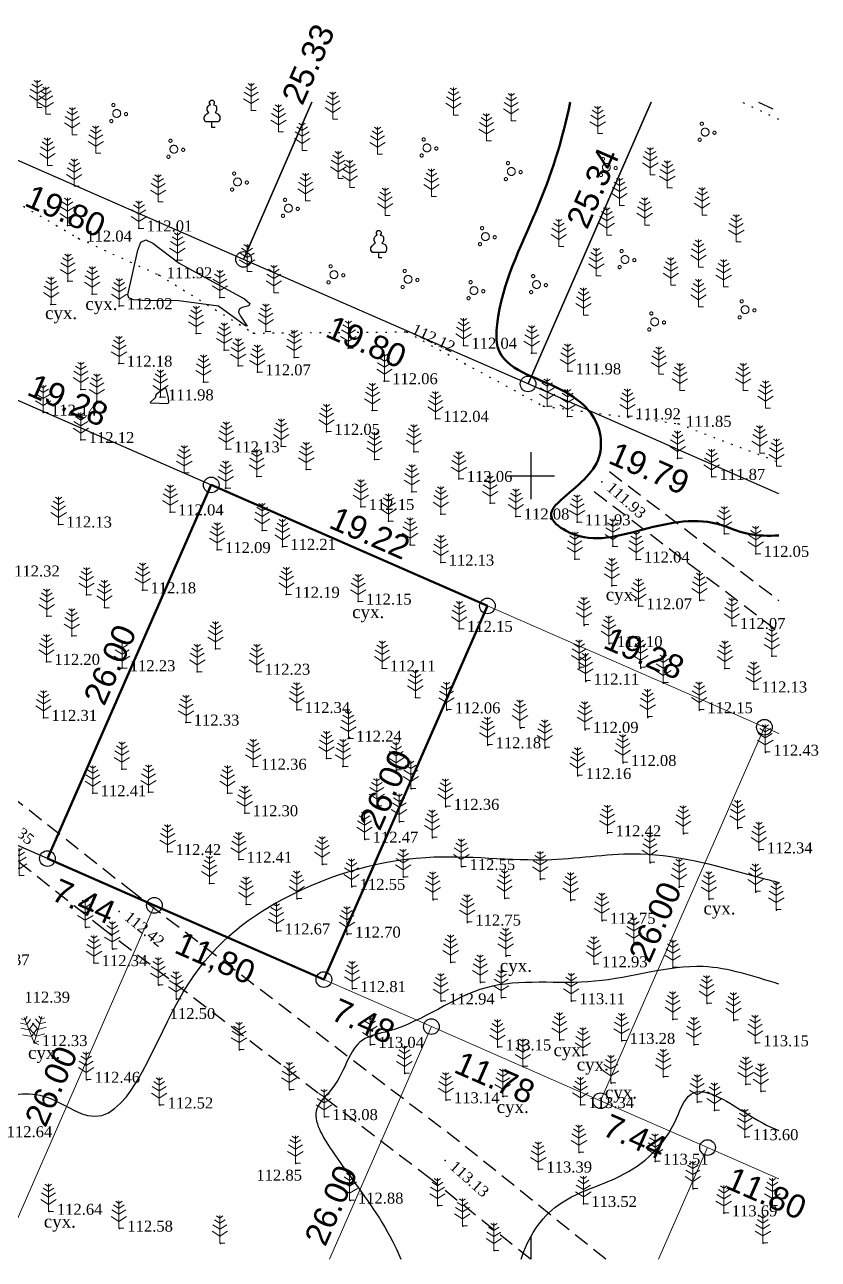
# Model space of a CAD drawing. Header units: millimetres. Extents: x 5405582.7 to 5405668.3, y 5525100 to 5525178.8.
# Drawn here: x 5405617.7 to 5405668.3, y 5525100.1 to 5525178.8 of the extents above; entities that cross this region are included whole.
import ezdxf
from ezdxf.enums import TextEntityAlignment as Align

# ---------------------------------------------------------------- set-up
doc = ezdxf.new("R2010")
doc.units = ezdxf.units.MM
for name, pattern in [('DASHEDX2', [1.5, 1, -0.5]), ('HIDDEN', [0.5, 0, -0.5]), ('суцільна', [50, 50, 0])]:
    doc.linetypes.add(name, pattern=pattern)
for name, color, linetype, lineweight in [('11900000', 1, 'Continuous', 30), ('Контур', 7, 'HIDDEN', 30), ('ТОЧКИ', 7, 'Continuous', 30), ('усл. знак', 7, 'суцільна', 20)]:
    doc.layers.add(name, color=color, linetype=linetype, lineweight=lineweight)
for name, color, linetype in [('горизонтали', 42, 'Continuous'), ('дороги', 7, 'Continuous'), ('Ділянки_Межі', 10, 'Continuous'), ('надписи', 7, 'Continuous'), ('отметки', 7, 'Continuous'), ('промеры', 185, 'Continuous'), ('Растительность', 7, 'Continuous')]:
    doc.layers.add(name, color=color, linetype=linetype)
doc.styles.get("Standard").update_dxf_attribs({"font": 'arial.ttf'})
doc.styles.add('times', font='times.ttf')

# ---------------------------------------------------------------- blocks, each defined once
blk = doc.blocks.new('A$C51FE15A3')
at = {"layer": 'Растительность', "color": 94, "lineweight": 0}
for points in [[(-0.201, 1.726), (0, 1.584), (0.201, 1.726)], [(0, 1.75), (0, 0), (0.319, 0)], [(-0.447, 1.172), (0, 0.895), (0.447, 1.172)], [(-0.343, 1.489), (0, 1.267), (0.343, 1.489)], [(-0.493, 0.753), (0, 0.444), (0.493, 0.753)]]:
    blk.add_lwpolyline(points, dxfattribs=at)
blk = doc.blocks.new('A$C72385B22')
at = {"layer": 'усл. знак'}
for centre, radius in [((0, 0), 0.625), ((-0.02, 1.49), 0.25), ((-1.29, -0.64), 0.25), ((1.28, -0.76), 0.25)]:
    blk.add_circle(centre, radius, dxfattribs=at)
blk = doc.blocks.new('A$C2ACB5305')
at = {"layer": 'Растительность'}
blk.add_lwpolyline([(0.2, 0), (0.2, 0), (0, 0), (0, 0.35), (-0.4, 0.35), (-0.5, 0.5), (-0.5, 0.65), (-0.4, 0.8), (-0.3, 0.9), (-0.2, 0.95), (-0.25, 1), (-0.3, 1.1), (-0.3, 1.25), (-0.25, 1.35), (-0.15, 1.45), (-0.1, 1.45), (-0.15, 1.55), (-0.15, 1.65), (-0.05, 1.75), (0.05, 1.75), (0.15, 1.65), (0.15, 1.55), (0.1, 1.45), (0.25, 1.4), (0.3, 1.3), (0.3, 1.1), (0.25, 1), (0.2, 0.95), (0.4, 0.85), (0.5, 0.7), (0.5, 0.5), (0.45, 0.4), (0.4, 0.35), (0, 0.35)], dxfattribs=at)

msp = doc.modelspace()

# ---------------------------------------------------------------- linework, layer by layer
at = {"layer": '11900000', "color": 7}
for points in [[(5405650, 5525148.5, 0), (5405650, 5525151.5, 0)], [(5405650, 5525148.5, 0), (5405650, 5525151.5, 0)], [(5405648.5, 5525150, 0), (5405651.5, 5525150, 0)], [(5405648.5, 5525150, 0), (5405651.5, 5525150, 0)], [(5405650, 5525100.054, 0), (5405650, 5525101.5, 0)], [(5405650, 5525100.054, 0), (5405650, 5525101.5, 0)]]:
    msp.add_polyline3d(points, dxfattribs=at)
at = {"layer": 'горизонтали', "color": 32}
for points in [[(5405627.547, 5525161.142, 112), (5405625.217, 5525161.172, 112), (5405624.657, 5525161.212, 112), (5405624.347, 5525161.332, 112), (5405624.287, 5525161.532, 112), (5405624.927, 5525164.372, 112), (5405625.127, 5525164.882, 112), (5405625.447, 5525165.042, 112), (5405625.887, 5525164.832, 112), (5405627.557, 5525163.552, 112), (5405629.447, 5525162.512, 112), (5405631.727, 5525161.282, 112), (5405632.077, 5525160.982, 112), (5405632.007, 5525160.832, 112), (5405631.587, 5525160.732, 112), (5405631.387, 5525160.622, 112), (5405631.347, 5525160.432, 112), (5405631.477, 5525160.172, 112), (5405631.907, 5525159.532, 112), (5405631.797, 5525159.552, 112), (5405630.077, 5525160.812, 112), (5405627.547, 5525161.142, 112)], [(5405625.767, 5525154.622, 112), (5405625.717, 5525154.662, 112), (5405626.067, 5525155.012, 112), (5405626.107, 5525155.202, 112), (5405626.517, 5525155.512, 112), (5405626.637, 5525155.572, 112), (5405626.717, 5525155.562, 112), (5405626.857, 5525154.972, 112), (5405626.877, 5525154.662, 112), (5405626.847, 5525154.592, 112), (5405625.767, 5525154.622, 112)]]:
    msp.add_polyline3d(points, close=True, dxfattribs=at)
for points, knots in [([(5405605.241, 5525173.807), (5405603.156, 5525171.027), (5405601.223, 5525167.195), (5405597.566, 5525163.574), (5405596.028, 5525164.185), (5405593.433, 5525164.191), (5405590.954, 5525160.883), (5405586.965, 5525159.117), (5405586.523, 5525153.415), (5405591.743, 5525149.767), (5405595.996, 5525145.101), (5405598.147, 5525140.306), (5405595.998, 5525135.121), (5405592.302, 5525133.657), (5405588.798, 5525130.974), (5405591.168, 5525126.951), (5405593.956, 5525122.982), (5405599.465, 5525119.279), (5405603.945, 5525113.455), (5405610.712, 5525105.665), (5405615.424, 5525110.46), (5405618.971, 5525110.905), (5405623.825, 5525107.203), (5405627.066, 5525117.716), (5405633.56, 5525123.393), (5405642.682, 5525126.351), (5405650.521, 5525125.146), (5405657.722, 5525126.406), (5405662.497, 5525124.932), (5405665.421, 5525124.173), (5405665.794, 5525124.079)], [78.065104, 78.065104, 78.065104, 78.065104, 89.023871, 90.640593, 91.784027, 93.610326, 98.076593, 103.244221, 105.220832, 113.967103, 119.548086, 124.864016, 128.424184, 134.979892, 136.668136, 140.471916, 145.840127, 152.573567, 159.115125, 170.0303, 173.592386, 177.120836, 179.98427, 189.282528, 198.155168, 208.112251, 216.133304, 221.799072, 229.654194, 230.804617, 230.804617, 230.804617, 230.804617]), ([(5405665.794, 5525117.594), (5405664.182, 5525118.096), (5405660.34, 5525119.398), (5405654.149, 5525117.165), (5405646.892, 5525118.341), (5405642.724, 5525114.853), (5405638.474, 5525114.108), (5405638.058, 5525111.373), (5405635.674, 5525109.491), (5405637.956, 5525105.892), (5405640.04, 5525103.361), (5405641.362, 5525100.862), (5405641.698, 5525100.054)], [126.332868, 126.332868, 126.332868, 126.332868, 131.302804, 138.280759, 145.221956, 152.023012, 153.792786, 157.238403, 159.036588, 161.883134, 167.480404, 170.064777, 170.064777, 170.064777, 170.064777]), ([(5405649.367, 5525100.054), (5405649.789, 5525101.413), (5405651.401, 5525103.939), (5405655.866, 5525105.087), (5405658.855, 5525107.454), (5405660.158, 5525111.685), (5405663.292, 5525109.583), (5405665.107, 5525108.523), (5405665.794, 5525108.263)], [148.994896, 148.994896, 148.994896, 148.994896, 153.163384, 157.173138, 162.314513, 164.474455, 168.128542, 170.383032, 170.383032, 170.383032, 170.383032])]:
    msp.add_open_spline(points, degree=3, knots=knots, dxfattribs=at)
at = {"layer": 'горизонтали', "color": 32, "lineweight": 50}
msp.add_open_spline([(5405665.794, 5525146.192), (5405665.129, 5525146.165), (5405663.702, 5525146.157), (5405660.992, 5525147.54), (5405656.942, 5525146.548), (5405653.32, 5525145.539), (5405650.775, 5525147.512), (5405652.928, 5525149.325), (5405654.633, 5525150.791), (5405654.315, 5525153.841), (5405651.708, 5525155.999), (5405647.682, 5525156.882), (5405647.897, 5525161.874), (5405650.467, 5525166.639), (5405652.022, 5525171.442), (5405652.487, 5525173.807)], degree=3, knots=[144.249643, 144.249643, 144.249643, 144.249643, 146.07904, 148.174705, 153.227417, 157.82412, 159.162557, 160.836072, 164.352656, 165.903468, 169.284781, 174.080527, 175.575155, 183.233051, 190.448619, 190.448619, 190.448619, 190.448619], dxfattribs=at)
at = {"layer": 'дороги', "color": 7, "linetype": 'DASHEDX2'}
for points, elevation in [([(5405664.502, 5525173.807), (5405665.794, 5525173.223)], 112.445), ([(5405654.994, 5525150.267), (5405665.794, 5525142.055)], 111.93), ([(5405654.026, 5525148.993), (5405665.794, 5525140.045)], 111.93)]:
    msp.add_lwpolyline(points, dxfattribs=dict(at, elevation=elevation))
for points in [[(5405654.764, 5525100.054), (5405645.436, 5525107.541), (5405624.667, 5525123.407), (5405607.518, 5525136.943), (5405604.341, 5525138.988), (5405587.749, 5525151.404), (5405583.05, 5525155.005)], [(5405649.971, 5525100.054), (5405643.586, 5525105.179), (5405622.827, 5525121.037), (5405605.772, 5525134.499), (5405602.629, 5525136.522), (5405585.937, 5525149.012), (5405583.05, 5525151.225)]]:
    msp.add_lwpolyline(points, dxfattribs=at)
at = {"layer": 'Ділянки_Межі'}
for points in [[(5405636.029, 5525173.807), (5405631.669, 5525163.793), (5405613.534, 5525171.732)], [(5405657.651, 5525173.807), (5405649.808, 5525155.851), (5405631.669, 5525163.793)], [(5405631.669, 5525163.793), (5405636.029, 5525173.807)], [(5405649.808, 5525155.851), (5405657.651, 5525173.807)], [(5405665.794, 5525148.853), (5405649.808, 5525155.851)]]:
    msp.add_lwpolyline(points, dxfattribs=at)
msp.add_lwpolyline([(5405601.521, 5525133.326), (5405611.949, 5525157.143), (5405629.608, 5525149.412), (5405619.165, 5525125.601), (5405608.375, 5525130.325)], close=True, dxfattribs=at)
at = {"layer": 'Ділянки_Межі', "lineweight": 50}
msp.add_lwpolyline([(5405619.165, 5525125.601), (5405629.608, 5525149.412), (5405647.215, 5525141.703), (5405636.788, 5525117.886), (5405625.982, 5525122.617)], close=True, dxfattribs=at)
at = {"layer": 'Ділянки_Межі', "lineweight": 0}
msp.add_lwpolyline([(5405636.788, 5525117.886), (5405647.215, 5525141.703), (5405664.875, 5525133.972), (5405654.432, 5525110.161), (5405643.642, 5525114.885)], close=True, dxfattribs=at)
for points in [[(5405654.432, 5525110.161), (5405664.875, 5525133.972), (5405665.794, 5525133.57)], [(5405597.932, 5525106.515), (5405608.375, 5525130.325), (5405619.165, 5525125.601), (5405625.982, 5525122.617), (5405616.104, 5525100.054)], [(5405616.104, 5525100.054), (5405625.982, 5525122.617), (5405636.788, 5525117.886), (5405643.642, 5525114.885), (5405637.137, 5525100.054)], [(5405637.137, 5525100.054), (5405643.642, 5525114.885), (5405654.432, 5525110.161), (5405661.249, 5525107.177), (5405658.13, 5525100.054)], [(5405665.794, 5525105.187), (5405661.249, 5525107.177), (5405654.432, 5525110.161)], [(5405658.13, 5525100.054), (5405661.249, 5525107.177), (5405665.794, 5525105.187)]]:
    msp.add_lwpolyline(points, dxfattribs=at)
at = {"layer": 'Контур', "color": 7, "linetype": 'HIDDEN'}
for points, elevation in [([(5405665.794, 5525172.711), (5405663.43, 5525173.807)], 110.644), ([(5405601.79, 5525167.02), (5405611.93, 5525170.49), (5405621.15, 5525165.13), (5405626.28, 5525162.79), (5405632.31, 5525159.09), (5405642.05, 5525159.17), (5405650.794, 5525154.431), (5405659.38, 5525153.32), (5405665.794, 5525150.865)], 112.419)]:
    msp.add_lwpolyline(points, dxfattribs=dict(at, elevation=elevation))
at = {"layer": 'отметки', "color": 7}
for p in [(5405620.448, 5525165.956, 112.089), (5405624.994, 5525165.771, 112.011), (5405621.144, 5525165.126, 112.045), (5405627.446, 5525163.747, 112.006), (5405620.461, 5525162.395, 112.087), (5405626.27, 5525162.786, 111.92), (5405619.392, 5525160.922, 112.049), (5405622.018, 5525161.58, 112.11), (5405623.737, 5525160.817, 112.017), (5405630.149, 5525161.363, 111.972), (5405628.641, 5525159.065, 112.106), (5405632.306, 5525159.087, 112.003), (5405633.082, 5525159.201, 112.053), (5405642.047, 5525159.17, 112.117), (5405630.431, 5525157.997, 112.131), (5405638.343, 5525158.133, 112.148), (5405645.697, 5525158.295, 112.04), (5405650.035, 5525157.822, 111.922), (5405623.723, 5525157.15, 112.176), (5405631.32, 5525157.004, 112.102), (5405634.891, 5525157.53, 112.092), (5405632.548, 5525156.598, 112.072), (5405652.332, 5525156.662, 111.981), (5405621.302, 5525155.499, 112.162), (5405629.112, 5525155.963, 112.099), (5405640.642, 5525156.035, 112.062), (5405622.317, 5525154.752, 112.279), (5405626.358, 5525155.004, 111.98), (5405618.891, 5525154.033, 112.141), (5405639.875, 5525154.15, 112.017), (5405650.794, 5525154.431, 112.018), (5405651.019, 5525154.442, 112.023), (5405652.328, 5525153.773, 112.018), (5405656.136, 5525153.794, 111.92), (5405643.897, 5525153.634, 112.041), (5405659.371, 5525153.319, 111.847), (5405621.298, 5525152.282, 112.119), (5405636.956, 5525152.807, 112.055), (5405630.566, 5525151.687, 112.135), (5405634.069, 5525151.875, 112.149), (5405642.524, 5525151.525, 111.997), (5405640.014, 5525151.034, 112.094), (5405659.341, 5525151.108, 111.948), (5405627.887, 5525150.183, 112.201), (5405632.518, 5525149.953, 112.283), (5405635.664, 5525150.393, 112.144), (5405645.401, 5525149.804, 112.059), (5405661.52, 5525149.937, 111.871), (5405630.522, 5525149.201, 112.184), (5405654.515, 5525149.622, 111.934), (5405642.393, 5525148.973, 112.116), (5405647.384, 5525148.249, 112.034), (5405626.99, 5525147.672, 112.043), (5405639.15, 5525148.015, 112.151), (5405644.237, 5525147.56, 112.069), (5405619.87, 5525146.902, 112.127), (5405640.909, 5525147.114, 112.19), (5405649.035, 5525147.411, 112.079), (5405652.934, 5525147.037, 111.934), (5405632.851, 5525146.504, 112.22), (5405662.319, 5525146.295, 112.041), (5405629.989, 5525145.271, 112.089), (5405634.15, 5525145.476, 112.212), (5405642.281, 5525145.586, 112.173), (5405655.212, 5525145.501, 112.019), (5405644.242, 5525144.473, 112.132), (5405652.798, 5525144.677, 112.052), (5405656.7, 5525144.665, 112.038), (5405664.321, 5525145.029, 112.047), (5405625.236, 5525142.703, 112.182), (5405655.15, 5525142.993, 112.103), (5405621.652, 5525142.414, 112.271), (5405634.394, 5525142.421, 112.192), (5405638.976, 5525141.985, 112.151), (5405660.747, 5525142.058, 112.074), (5405622.797, 5525141.594, 112.329), (5405656.851, 5525141.687, 112.068), (5405619.117, 5525141.046, 112.236), (5405653.385, 5525140.461, 112.1), (5405662.809, 5525140.433, 112.072), (5405620.714, 5525139.795, 112.276), (5405645.419, 5525140.248, 112.146), (5405629.879, 5525138.958, 112.216), (5405654.973, 5525139.282, 112.099), (5405619.108, 5525138.144, 112.204), (5405665.352, 5525138.494, 112.096), (5405623.914, 5525137.74, 112.233), (5405628.719, 5525137.51, 112.189), (5405632.514, 5525137.514, 112.233), (5405640.507, 5525137.725, 112.109), (5405653.08, 5525137.744, 112.1), (5405656.992, 5525137.737, 112.089), (5405662.36, 5525137.72, 112.118), (5405653.484, 5525136.89, 112.108), (5405658.448, 5525136.783, 112.108), (5405642.621, 5525135.855, 112.133), (5405664.192, 5525136.386, 112.134), (5405635.057, 5525135.077, 112.336), (5405644.637, 5525135.05, 112.055), (5405660.728, 5525135.062, 112.153), (5405618.921, 5525134.574, 112.31), (5405627.994, 5525134.276, 112.33), (5405657.447, 5525134.6, 112.123), (5405638.417, 5525133.32, 112.241), (5405649.318, 5525133.905, 112.023), (5405653.443, 5525133.812, 112.09), (5405638.346, 5525133.249, 112.24), (5405647.232, 5525132.827, 112.181), (5405650.897, 5525132.644, 112.061), (5405636.961, 5525131.973, 112.145), (5405655.861, 5525131.699, 112.077), (5405664.944, 5525132.354, 112.432), (5405623.906, 5525131.294, 112.322), (5405632.285, 5525131.464, 112.358), (5405638.004, 5525131.461, 112.146), (5405641.418, 5525131.226, 112.266), (5405652.982, 5525130.869, 112.162), (5405622.059, 5525129.771, 112.408), (5405625.609, 5525129.83, 112.373), (5405630.645, 5525129.775, 112.348), (5405642.352, 5525130.038, 112.321), (5405640.184, 5525128.924, 112.382), (5405644.569, 5525128.904, 112.361), (5405631.74, 5525128.495, 112.296), (5405641.611, 5525127.929, 113.005), (5405654.881, 5525127.215, 112.423), (5405659.708, 5525127.166, 112.287), (5405663.179, 5525127.515, 112.282), (5405639.402, 5525126.811, 112.466), (5405643.715, 5525126.921, 112.411), (5405626.829, 5525126.02, 112.42), (5405631.359, 5525125.534, 112.41), (5405664.539, 5525126.127, 112.339), (5405636.709, 5525125.224, 112.448), (5405645.575, 5525125.068, 112.55), (5405657.594, 5525125.333, 112.539), (5405629.491, 5525124.013, 112.415), (5405641.867, 5525124.411, 112.552), (5405650.598, 5525124.274, 112.575), (5405635.082, 5525123.035, 112.583), (5405638.571, 5525123.805, 112.553), (5405648.33, 5525123.048, 112.668), (5405659.444, 5525123.78, 112.636), (5405664.317, 5525123.465, 112.601), (5405631.832, 5525122.676, 112.359), (5405643.758, 5525122.976, 112.616), (5405652.538, 5525122.924, 112.7), (5405661.349, 5525122.991, 112.733), (5405665.641, 5525122.305, 112.686), (5405623.747, 5525122.222, 112.424), (5405645.945, 5525121.529, 112.748), (5405654.525, 5525121.639, 112.75), (5405621.604, 5525121.194, 112.497), (5405633.786, 5525120.962, 112.669), (5405638.282, 5525120.761, 112.704), (5405656.558, 5525120.064, 112.919), (5405623.327, 5525119.821, 112.492), (5405648.401, 5525119.378, 112.84), (5405622.126, 5525118.942, 112.339), (5405644.892, 5525118.965, 112.91), (5405654.019, 5525118.865, 112.932), (5405659.057, 5525118.64, 112.951), (5405626.258, 5525117.528, 112.435), (5405646.771, 5525117.701, 112.957), (5405638.61, 5525117.286, 112.813), (5405627.403, 5525116.634, 112.496), (5405644.271, 5525116.502, 112.937), (5405648.109, 5525116.722, 113.078), (5405652.578, 5525116.514, 113.109), (5405661.214, 5525116.366, 113.163), (5405659.04, 5525115.346, 113.124), (5405662.914, 5525115.282, 113.194), (5405618.31, 5525113.847, 112.326), (5405639.762, 5525113.731, 113.039), (5405651.83, 5525114.019, 113.187), (5405655.782, 5525113.984, 113.281), (5405660.394, 5525113.716, 113.26), (5405664.297, 5525113.831, 113.152), (5405631.411, 5525113.401, 112.668), (5405647.879, 5525113.568, 113.149), (5405653.315, 5525113.073, 113.312), (5405649.483, 5525112.341, 113.238), (5405621.667, 5525111.503, 112.458), (5405641.943, 5525111.89, 113.126), (5405655.101, 5525111.291, 113.42), (5405658.439, 5525111.686, 113.427), (5405634.61, 5525110.846, 112.759), (5405648.209, 5525110.43, 113.24), (5405663.691, 5525111.188, 113.364), (5405664.661, 5525110.759, 113.405), (5405626.327, 5525109.87, 112.521), (5405644.581, 5525110.201, 113.144), (5405648.199, 5525110.423, 113.224), (5405653.157, 5525109.894, 113.338), (5405660.603, 5525110.071, 113.517), (5405636.822, 5525109.128, 113.079), (5405661.699, 5525109.534, 113.535), (5405663.635, 5525107.849, 113.596), (5405653.065, 5525106.861, 113.409), (5405635, 5525106.162, 112.85), (5405644.511, 5525106.36, 113.13), (5405650.477, 5525105.787, 113.395), (5405657.908, 5525106.288, 113.512), (5405660.322, 5525104.552, 113.598), (5405638.456, 5525103.805, 112.883), (5405644.051, 5525103.47, 113.275), (5405653.342, 5525103.59, 113.519), (5405665.385, 5525103.465, 113.778), (5405619.265, 5525103.091, 112.637), (5405662.294, 5525102.991, 113.688), (5405623.758, 5525102.017, 112.579), (5405645.638, 5525102.175, 113.375), (5405630.188, 5525101.068, 112.702), (5405664.785, 5525101.087, 113.794), (5405647.653, 5525100.611, 113.387)]:
    msp.add_point(p, dxfattribs=at)
at = {"layer": 'ТОЧКИ'}
for centre in [(5405631.669, 5525163.793), (5405649.804, 5525155.853), (5405629.608, 5525149.412, 107.24), (5405647.215, 5525141.703, 107.24), (5405664.875, 5525133.972, 107.24), (5405619.165, 5525125.601, 107.24), (5405625.982, 5525122.617), (5405636.788, 5525117.886, 107.24), (5405643.642, 5525114.885, 107.24), (5405654.432, 5525110.161, 107.24), (5405661.249, 5525107.177, 107.24)]:
    msp.add_circle(centre, 0.5, dxfattribs=at)

# ---------------------------------------------------------------- block references
at = {"layer": 'Растительность', "color": 7}
for name, p in [('A$C51FE15A3', (5405618.514, 5525173.475, 112.15)), ('A$C51FE15A3', (5405632.154, 5525173.278, 112.04)), ('A$C51FE15A3', (5405619.065, 5525173.044, 112.15)), ('A$C51FE15A3', (5405637.36, 5525172.72, 111.95)), ('A$C51FE15A3', (5405645.048, 5525172.987, 112.419)), ('A$C51FE15A3', (5405648.732, 5525172.629, 111.66)), ('A$C51FE15A3', (5405620.744, 5525171.732, 112.15)), ('A$C2ACB5305', (5405629.652, 5525172.199, 112.04)), ('A$C51FE15A3', (5405633.895, 5525171.917, 112.04)), ('A$C51FE15A3', (5405654.245, 5525171.809, 111.537)), ('A$C51FE15A3', (5405647.152, 5525171.342, 112.419)), ('A$C51FE15A3', (5405622.248, 5525170.556, 112.15)), ('A$C51FE15A3', (5405635.4, 5525170.741, 112.04)), ('A$C51FE15A3', (5405640.213, 5525170.491, 111.95)), ('A$C51FE15A3', (5405619.165, 5525169.785, 112.01)), ('A$C51FE15A3', (5405637.708, 5525168.937, 112.04)), ('A$C51FE15A3', (5405657.599, 5525169.182, 111.537)), ('A$C51FE15A3', (5405620.875, 5525168.449, 112.01)), ('A$C51FE15A3', (5405638.441, 5525168.364, 112.04)), ('A$C51FE15A3', (5405643.648, 5525167.806, 111.95)), ('A$C51FE15A3', (5405658.685, 5525168.347, 111.537)), ('A$C51FE15A3', (5405626.219, 5525167.452, 112.15)), ('A$C51FE15A3', (5405635.624, 5525167.531, 112.04)), ('A$C51FE15A3', (5405655.641, 5525167.228, 111.66)), ('A$C51FE15A3', (5405640.702, 5525166.596, 112.04)), ('A$C51FE15A3', (5405660.899, 5525166.616, 111.537)), ('A$C51FE15A3', (5405620.45, 5525165.96, 112.09)), ('A$C51FE15A3', (5405625, 5525165.77, 112.01)), ('A$C51FE15A3', (5405654.826, 5525165.344, 112.419)), ('A$C51FE15A3', (5405657.24, 5525165.978, 111.66)), ('A$C51FE15A3', (5405651.768, 5525164.615, 112.419)), ('A$C51FE15A3', (5405663.082, 5525164.91, 111.537)), ('A$C2ACB5305', (5405640.288, 5525163.885, 112.04)), ('A$C51FE15A3', (5405627.45, 5525163.75, 112.01)), ('A$C51FE15A3', (5405631.889, 5525163.014, 112.15)), ('A$C51FE15A3', (5405660.667, 5525163.299, 111.66)), ('A$C51FE15A3', (5405620.47, 5525162.4, 112.09)), ('A$C51FE15A3', (5405654.155, 5525162.749, 112.419)), ('A$C51FE15A3', (5405622.02, 5525161.58, 112.11)), ('A$C51FE15A3', (5405633.604, 5525161.669, 112.15)), ('A$C51FE15A3', (5405658.907, 5525162.154, 112.419)), ('A$C51FE15A3', (5405662.275, 5525162.042, 111.66)), ('A$C51FE15A3', (5405619.4, 5525160.92, 112.05)), ('A$C51FE15A3', (5405623.74, 5525160.82, 112.02)), ('A$C51FE15A3', (5405630.16, 5525161.36, 111.97)), ('A$C51FE15A3', (5405660.672, 5525160.774, 112.419)), ('A$C51FE15A3', (5405653.338, 5525160.231, 111.95)), ('A$C51FE15A3', (5405628.65, 5525159.06, 112.11)), ('A$C51FE15A3', (5405633.09, 5525159.2, 112.05)), ('A$C51FE15A3', (5405645.7, 5525158.29, 112.04)), ('A$C51FE15A3', (5405630.44, 5525158, 112.13)), ('A$C51FE15A3', (5405634.9, 5525157.53, 112.09)), ('A$C51FE15A3', (5405638.35, 5525158.13, 112.15)), ('A$C51FE15A3', (5405650.04, 5525157.82, 111.92)), ('A$C51FE15A3', (5405623.73, 5525157.15, 112.18)), ('A$C51FE15A3', (5405631.33, 5525157, 112.1)), ('A$C51FE15A3', (5405629.12, 5525155.96, 112.1)), ('A$C51FE15A3', (5405632.55, 5525156.6, 112.07)), ('A$C51FE15A3', (5405640.65, 5525156.03, 112.06)), ('A$C51FE15A3', (5405652.34, 5525156.66, 111.98)), ('A$C51FE15A3', (5405658.144, 5525156.474, 111.95)), ('A$C51FE15A3', (5405621.3, 5525155.5, 112.16)), ('A$C51FE15A3', (5405659.484, 5525155.427, 111.95)), ('A$C51FE15A3', (5405663.523, 5525155.427, 112.419)), ('A$C51FE15A3', (5405622.32, 5525154.75, 112.28)), ('A$C51FE15A3', (5405626.37, 5525155, 111.98)), ('A$C51FE15A3', (5405651.02, 5525154.44, 112.02)), ('A$C51FE15A3', (5405618.89, 5525154.03, 112.14)), ('A$C51FE15A3', (5405639.88, 5525154.15, 112.02)), ('A$C51FE15A3', (5405643.9, 5525153.63, 112.04)), ('A$C51FE15A3', (5405652.33, 5525153.77, 112.02)), ('A$C51FE15A3', (5405656.14, 5525153.79, 111.92)), ('A$C51FE15A3', (5405664.949, 5525154.312, 112.419)), ('A$C51FE15A3', (5405636.96, 5525152.81, 112.05)), ('A$C51FE15A3', (5405621.3, 5525152.28, 112.12)), ('A$C51FE15A3', (5405630.57, 5525151.69, 112.13)), ('A$C51FE15A3', (5405634.07, 5525151.87, 112.15)), ('A$C51FE15A3', (5405642.53, 5525151.52, 112)), ('A$C51FE15A3', (5405664.573, 5525151.449, 111.95)), ('A$C51FE15A3', (5405635.67, 5525150.39, 112.14)), ('A$C51FE15A3', (5405640.02, 5525151.03, 112.09)), ('A$C51FE15A3', (5405659.34, 5525151.11, 111.95)), ('A$C51FE15A3', (5405665.645, 5525150.611, 111.95)), ('A$C51FE15A3', (5405627.89, 5525150.18, 112.2)), ('A$C51FE15A3', (5405632.52, 5525149.95, 112.28)), ('A$C51FE15A3', (5405645.4, 5525149.8, 112.06)), ('A$C51FE15A3', (5405661.51, 5525149.94, 111.87)), ('A$C51FE15A3', (5405630.53, 5525149.2, 112.18)), ('A$C51FE15A3', (5405642.4, 5525148.97, 112.12)), ('A$C51FE15A3', (5405647.39, 5525148.25, 112.03)), ('A$C51FE15A3', (5405627, 5525147.67, 112.04)), ('A$C51FE15A3', (5405639.15, 5525148.01, 112.15)), ('A$C51FE15A3', (5405644.24, 5525147.56, 112.07)), ('A$C51FE15A3', (5405649.03, 5525147.41, 112.08)), ('A$C51FE15A3', (5405619.88, 5525146.9, 112.13)), ('A$C51FE15A3', (5405632.85, 5525146.5, 112.22)), ('A$C51FE15A3', (5405640.91, 5525147.11, 112.19)), ('A$C51FE15A3', (5405652.93, 5525147.04, 111.93)), ('A$C51FE15A3', (5405662.31, 5525146.3, 112.04)), ('A$C51FE15A3', (5405629.99, 5525145.27, 112.09)), ('A$C51FE15A3', (5405634.15, 5525145.48, 112.21)), ('A$C51FE15A3', (5405642.28, 5525145.58, 112.17)), ('A$C51FE15A3', (5405655.21, 5525145.5, 112.02)), ('A$C51FE15A3', (5405664.32, 5525145.03, 112.05)), ('A$C51FE15A3', (5405644.25, 5525144.47, 112.13)), ('A$C51FE15A3', (5405652.79, 5525144.68, 112.05)), ('A$C51FE15A3', (5405656.7, 5525144.67, 112.04)), ('A$C51FE15A3', (5405625.24, 5525142.7, 112.18)), ('A$C51FE15A3', (5405655.15, 5525143, 112.1)), ('A$C51FE15A3', (5405621.66, 5525142.41, 112.27)), ('A$C51FE15A3', (5405634.4, 5525142.42, 112.19)), ('A$C51FE15A3', (5405638.98, 5525141.98, 112.15)), ('A$C51FE15A3', (5405660.74, 5525142.06, 112.07)), ('A$C51FE15A3', (5405619.12, 5525141.04, 112.24)), ('A$C51FE15A3', (5405622.8, 5525141.59, 112.33)), ('A$C51FE15A3', (5405656.85, 5525141.69, 112.07)), ('A$C51FE15A3', (5405645.42, 5525140.25, 112.15)), ('A$C51FE15A3', (5405653.37, 5525140.51, 112.1)), ('A$C51FE15A3', (5405662.8, 5525140.44, 112.07)), ('A$C51FE15A3', (5405620.72, 5525139.79, 112.28)), ('A$C51FE15A3', (5405629.88, 5525138.96, 112.22)), ('A$C51FE15A3', (5405654.95, 5525139.33, 112.1)), ('A$C51FE15A3', (5405619.11, 5525138.14, 112.2)), ('A$C51FE15A3', (5405665.35, 5525138.5, 112.1)), ('A$C51FE15A3', (5405623.92, 5525137.74, 112.23)), ('A$C51FE15A3', (5405628.72, 5525137.51, 112.19)), ('A$C51FE15A3', (5405632.52, 5525137.51, 112.23)), ('A$C51FE15A3', (5405640.51, 5525137.72, 112.11)), ('A$C51FE15A3', (5405653.06, 5525137.79, 112.1)), ('A$C51FE15A3', (5405656.97, 5525137.79, 112.09)), ('A$C51FE15A3', (5405662.36, 5525137.72, 112.12)), ('A$C51FE15A3', (5405653.46, 5525136.94, 112.11)), ('A$C51FE15A3', (5405658.43, 5525136.83, 112.11)), ('A$C51FE15A3', (5405664.19, 5525136.39, 112.13)), ('A$C51FE15A3', (5405642.62, 5525135.85, 112.13)), ('A$C51FE15A3', (5405635.06, 5525135.08, 112.34)), ('A$C51FE15A3', (5405644.61, 5525135.1, 112.05)), ('A$C51FE15A3', (5405657.43, 5525134.65, 112.12)), ('A$C51FE15A3', (5405660.71, 5525135.11, 112.15)), ('A$C51FE15A3', (5405618.92, 5525134.57, 112.31)), ('A$C51FE15A3', (5405628, 5525134.27, 112.33)), ('A$C51FE15A3', (5405649.29, 5525133.96, 112.02)), ('A$C51FE15A3', (5405638.35, 5525133.25, 112.24)), ('A$C51FE15A3', (5405653.42, 5525133.86, 112.09)), ('A$C51FE15A3', (5405647.21, 5525132.87, 112.18)), ('A$C51FE15A3', (5405650.87, 5525132.69, 112.06)), ('A$C51FE15A3', (5405664.93, 5525132.4, 112.43)), ('A$C51FE15A3', (5405636.96, 5525131.97, 112.14)), ('A$C51FE15A3', (5405655.84, 5525131.75, 112.07)), ('A$C51FE15A3', (5405623.91, 5525131.29, 112.32)), ('A$C51FE15A3', (5405632.29, 5525131.46, 112.36)), ('A$C51FE15A3', (5405638.01, 5525131.46, 112.15)), ('A$C51FE15A3', (5405641.39, 5525131.26, 112.26)), ('A$C51FE15A3', (5405652.96, 5525130.92, 112.16)), ('A$C51FE15A3', (5405642.33, 5525130.07, 112.32)), ('A$C51FE15A3', (5405622.06, 5525129.77, 112.41)), ('A$C51FE15A3', (5405625.61, 5525129.83, 112.37)), ('A$C51FE15A3', (5405630.65, 5525129.77, 112.35)), ('A$C51FE15A3', (5405631.74, 5525128.49, 112.3)), ('A$C51FE15A3', (5405640.16, 5525128.96, 112.38)), ('A$C51FE15A3', (5405644.54, 5525128.94, 112.36)), ('A$C51FE15A3', (5405641.58, 5525127.97, 113)), ('A$C51FE15A3', (5405663.16, 5525127.57, 112.28)), ('A$C51FE15A3', (5405639.38, 5525126.84, 112.46)), ('A$C51FE15A3', (5405643.69, 5525126.96, 112.41)), ('A$C51FE15A3', (5405654.86, 5525127.26, 112.42)), ('A$C51FE15A3', (5405659.69, 5525127.22, 112.28)), ('A$C51FE15A3', (5405626.83, 5525126.02, 112.42)), ('A$C51FE15A3', (5405664.52, 5525126.18, 112.34)), ('A$C51FE15A3', (5405631.36, 5525125.53, 112.41)), ('A$C51FE15A3', (5405636.68, 5525125.25, 112.45)), ('A$C51FE15A3', (5405657.57, 5525125.37, 112.54)), ('A$C51FE15A3', (5405617.36, 5525124.51, 112.5)), ('A$C51FE15A3', (5405641.84, 5525124.44, 112.55)), ('A$C51FE15A3', (5405645.55, 5525125.1, 112.55)), ('A$C51FE15A3', (5405629.49, 5525124.01, 112.41)), ('A$C51FE15A3', (5405638.55, 5525123.83, 112.55)), ('A$C51FE15A3', (5405650.58, 5525124.31, 112.57)), ('A$C51FE15A3', (5405659.43, 5525123.82, 112.63)), ('A$C51FE15A3', (5405635.06, 5525123.06, 112.58)), ('A$C51FE15A3', (5405643.73, 5525123.01, 112.61)), ('A$C51FE15A3', (5405648.31, 5525123.08, 112.67)), ('A$C51FE15A3', (5405652.52, 5525122.96, 112.7)), ('A$C51FE15A3', (5405661.33, 5525123.03, 112.73)), ('A$C51FE15A3', (5405664.3, 5525123.51, 112.6)), ('A$C51FE15A3', (5405631.83, 5525122.68, 112.36)), ('A$C51FE15A3', (5405665.63, 5525122.35, 112.68)), ('A$C51FE15A3', (5405645.92, 5525121.56, 112.75)), ('A$C51FE15A3', (5405654.51, 5525121.67, 112.75)), ('A$C51FE15A3', (5405621.58, 5525121.22, 112.5)), ('A$C51FE15A3', (5405633.76, 5525120.99, 112.67)), ('A$C51FE15A3', (5405638.26, 5525120.79, 112.7)), ('A$C51FE15A3', (5405623.3, 5525119.84, 112.49)), ('A$C51FE15A3', (5405656.54, 5525120.09, 112.92)), ('A$C51FE15A3', (5405622.13, 5525118.94, 112.34)), ('A$C51FE15A3', (5405644.87, 5525118.99, 112.91)), ('A$C51FE15A3', (5405648.38, 5525119.41, 112.84)), ('A$C51FE15A3', (5405654, 5525118.89, 112.93)), ('A$C51FE15A3', (5405659.04, 5525118.67, 112.95)), ('A$C51FE15A3', (5405626.23, 5525117.55, 112.43)), ('A$C51FE15A3', (5405646.75, 5525117.72, 112.96)), ('A$C51FE15A3', (5405627.37, 5525116.66, 112.49)), ('A$C51FE15A3', (5405638.59, 5525117.31, 112.81)), ('A$C51FE15A3', (5405648.09, 5525116.74, 113.08)), ('A$C51FE15A3', (5405644.25, 5525116.53, 112.94)), ('A$C51FE15A3', (5405652.56, 5525116.54, 113.11)), ('A$C51FE15A3', (5405661.2, 5525116.39, 113.16)), ('A$C51FE15A3', (5405659.03, 5525115.37, 113.12)), ('A$C51FE15A3', (5405662.9, 5525115.31, 113.19)), ('A$C51FE15A3', (5405631.38, 5525113.42, 112.67)), ('A$C51FE15A3', (5405639.74, 5525113.75, 113.04)), ('A$C51FE15A3', (5405647.86, 5525113.59, 113.15)), ('A$C51FE15A3', (5405651.81, 5525114.04, 113.19)), ('A$C51FE15A3', (5405655.77, 5525114, 113.28)), ('A$C51FE15A3', (5405660.38, 5525113.74, 113.26)), ('A$C51FE15A3', (5405664.28, 5525113.86, 113.15)), ('A$C51FE15A3', (5405653.3, 5525113.09, 113.31)), ('A$C51FE15A3', (5405641.92, 5525111.91, 113.13)), ('A$C51FE15A3', (5405649.47, 5525112.36, 113.24)), ('A$C51FE15A3', (5405621.63, 5525111.52, 112.46)), ('A$C51FE15A3', (5405655.09, 5525111.31, 113.42)), ('A$C51FE15A3', (5405658.43, 5525111.7, 113.43)), ('A$C51FE15A3', (5405663.68, 5525111.21, 113.36)), ('A$C51FE15A3', (5405634.58, 5525110.87, 112.76)), ('A$C51FE15A3', (5405648.19, 5525110.45, 113.24)), ('A$C51FE15A3', (5405664.65, 5525110.78, 113.4)), ('A$C51FE15A3', (5405626.29, 5525109.89, 112.52)), ('A$C51FE15A3', (5405644.56, 5525110.22, 113.14)), ('A$C51FE15A3', (5405653.14, 5525109.91, 113.34)), ('A$C51FE15A3', (5405660.59, 5525110.09, 113.52)), ('A$C51FE15A3', (5405661.69, 5525109.55, 113.53)), ('A$C51FE15A3', (5405636.8, 5525109.14, 113.08)), ('A$C51FE15A3', (5405663.63, 5525107.87, 113.6)), ('A$C51FE15A3', (5405653.05, 5525106.88, 113.41)), ('A$C51FE15A3', (5405634.97, 5525106.18, 112.85)), ('A$C51FE15A3', (5405650.46, 5525105.8, 113.39)), ('A$C51FE15A3', (5405657.9, 5525106.31, 113.51)), ('A$C51FE15A3', (5405660.31, 5525104.57, 113.6)), ('A$C51FE15A3', (5405638.43, 5525103.82, 112.88)), ('A$C51FE15A3', (5405644.03, 5525103.48, 113.27)), ('A$C51FE15A3', (5405653.33, 5525103.6, 113.52)), ('A$C51FE15A3', (5405665.38, 5525103.48, 113.78)), ('A$C51FE15A3', (5405619.23, 5525103.11, 112.64)), ('A$C51FE15A3', (5405662.28, 5525103.01, 113.69)), ('A$C51FE15A3', (5405623.72, 5525102.03, 112.58)), ('A$C51FE15A3', (5405645.62, 5525102.19, 113.37)), ('A$C51FE15A3', (5405630.15, 5525101.09, 112.7)), ('A$C51FE15A3', (5405664.78, 5525101.1, 113.79)), ('A$C51FE15A3', (5405647.63, 5525100.62, 113.39))]:
    msp.add_blockref(name, p, dxfattribs=at)
for rotation in [21.2853601512271, 343.2517577919539]:
    msp.add_blockref('A$C51FE15A3', (5405618.31, 5525113.847, 112.326), dxfattribs=dict(at, rotation=rotation))
at = {"layer": 'усл. знак', "color": 7, "linetype": 'суцільна', "lineweight": 13, "xscale": 0.3999999998750298, "yscale": 0.3999999998750298, "zscale": 0.3999999998750298, "rotation": 265.3647753868261}
for p in [(5405623.584, 5525173.091), (5405661.096, 5525171.901), (5405627.224, 5525170.815), (5405643.366, 5525170.9), (5405654.799, 5525169.656), (5405648.737, 5525169.393), (5405631.283, 5525168.729), (5405634.53, 5525167.052), (5405647.088, 5525165.245), (5405655.986, 5525163.784), (5405637.429, 5525162.819), (5405642.158, 5525162.518), (5405646.356, 5525161.803), (5405650.347, 5525162.189), (5405663.642, 5525160.587), (5405657.878, 5525159.809)]:
    msp.add_blockref('A$C72385B22', p, dxfattribs=at)

# ---------------------------------------------------------------- texts
at = {"layer": 'надписи', "color": 7, "style": 'times'}
for p in [(5405621.583, 5525161.361, 111.861), (5405619.014, 5525160.781, 111.861), (5405654.757, 5525142.836, 111.861), (5405638.593, 5525141.724, 111.861), (5405660.987, 5525122.834, 111.861), (5405648.008, 5525119.179, 111.861), (5405651.429, 5525113.8, 111.861), (5405617.928, 5525113.631, 111.861), (5405652.908, 5525112.886, 111.861), (5405654.705, 5525111.096, 111.861), (5405647.806, 5525110.18, 111.861), (5405618.933, 5525102.872, 111.861)]:
    msp.add_text('сух.', height=0.8, dxfattribs=at).set_placement(p, align=Align.TOP_LEFT)
at = {"layer": 'отметки', "color": 7, "style": 'times'}
for s, p in [('112.04', (5405621.644, 5525165.626, 112.045)), ('112.01', (5405625.494, 5525166.271, 112.011)), ('111.92', (5405626.77, 5525163.286, 111.92)), ('112.02', (5405624.237, 5525161.317, 112.017)), ('112.04', (5405646.197, 5525158.795, 112.04)), ('112.18', (5405624.223, 5525157.65, 112.176)), ('112.07', (5405633.048, 5525157.098, 112.072)), ('111.98', (5405652.832, 5525157.162, 111.981)), ('112.06', (5405641.142, 5525156.535, 112.062)), ('111.98', (5405626.858, 5525155.504, 111.98)), ('112.14', (5405619.391, 5525154.533, 112.141)), ('112.04', (5405644.397, 5525154.134, 112.041)), ('111.92', (5405656.636, 5525154.294, 111.92)), ('111.85', (5405659.871, 5525153.819, 111.847)), ('112.05', (5405637.456, 5525153.307, 112.055)), ('112.12', (5405621.798, 5525152.782, 112.119)), ('112.13', (5405631.066, 5525152.187, 112.135)), ('112.06', (5405645.901, 5525150.304, 112.059)), ('111.87', (5405662.02, 5525150.437, 111.871)), ('112.15', (5405639.65, 5525148.515, 112.151)), ('112.04', (5405627.49, 5525148.172, 112.043)), ('112.08', (5405649.535, 5525147.911, 112.079)), ('111.93', (5405653.434, 5525147.537, 111.934)), ('112.13', (5405620.37, 5525147.402, 112.127)), ('112.21', (5405634.65, 5525145.976, 112.212)), ('112.09', (5405630.489, 5525145.771, 112.089)), ('112.04', (5405657.2, 5525145.165, 112.038)), ('112.05', (5405664.821, 5525145.529, 112.047)), ('112.32', (5405617.043, 5525144.278, 112.317)), ('112.13', (5405644.742, 5525144.973, 112.132)), ('112.18', (5405625.736, 5525143.203, 112.182)), ('112.19', (5405634.894, 5525142.921, 112.192)), ('112.15', (5405639.476, 5525142.485, 112.151)), ('112.07', (5405657.351, 5525142.187, 112.068)), ('112.15', (5405645.919, 5525140.748, 112.146)), ('112.07', (5405663.309, 5525140.933, 112.072)), ('112.10', (5405655.473, 5525139.782, 112.099)), ('112.20', (5405619.608, 5525138.644, 112.204)), ('112.23', (5405624.414, 5525138.24, 112.233)), ('112.23', (5405633.014, 5525138.014, 112.233)), ('112.11', (5405641.007, 5525138.225, 112.109)), ('112.11', (5405653.984, 5525137.39, 112.108)), ('112.13', (5405664.692, 5525136.886, 112.134)), ('112.31', (5405619.421, 5525135.074, 112.31)), ('112.34', (5405635.557, 5525135.577, 112.336)), ('112.06', (5405645.137, 5525135.55, 112.055)), ('112.15', (5405661.228, 5525135.562, 112.153)), ('112.33', (5405628.494, 5525134.776, 112.33)), ('112.09', (5405653.943, 5525134.312, 112.09)), ('112.24', (5405638.846, 5525133.749, 112.24)), ('112.18', (5405647.732, 5525133.327, 112.181)), ('112.43', (5405665.444, 5525132.854, 112.432)), ('112.36', (5405632.785, 5525131.964, 112.358)), ('112.08', (5405656.361, 5525132.199, 112.077)), ('112.16', (5405653.482, 5525131.369, 112.162)), ('112.41', (5405622.559, 5525130.271, 112.408)), ('112.36', (5405645.069, 5525129.404, 112.361)), ('112.30', (5405632.24, 5525128.995, 112.296)), ('112.47', (5405639.902, 5525127.311, 112.466)), ('112.42', (5405655.381, 5525127.715, 112.423)), ('112.42', (5405627.329, 5525126.52, 112.42)), ('112.34', (5405665.039, 5525126.627, 112.339)), ('112.41', (5405631.859, 5525126.034, 112.41)), ('112.55', (5405646.075, 5525125.568, 112.55)), ('112.55', (5405639.071, 5525124.305, 112.553)), ('112.67', (5405634.286, 5525121.462, 112.669)), ('112.75', (5405646.445, 5525122.029, 112.748)), ('112.75', (5405655.025, 5525122.139, 112.75)), ('112.70', (5405638.782, 5525121.261, 112.704)), ('112.37', (5405615.123, 5525119.495, 112.37)), ('112.34', (5405622.626, 5525119.442, 112.339)), ('112.93', (5405654.519, 5525119.365, 112.932)), ('112.81', (5405639.11, 5525117.786, 112.813)), ('112.39', (5405617.697, 5525117.114, 112.385)), ('112.94', (5405644.771, 5525117.002, 112.937)), ('113.11', (5405653.078, 5525117.014, 113.109)), ('112.50', (5405626.957, 5525116.071, 112.496)), ('113.28', (5405656.282, 5525114.484, 113.281)), ('112.33', (5405618.81, 5525114.347, 112.326)), ('113.04', (5405640.262, 5525114.231, 113.039)), ('113.15', (5405648.379, 5525114.068, 113.149)), ('113.15', (5405664.797, 5525114.331, 113.152)), ('112.46', (5405622.167, 5525112.003, 112.458)), ('113.14', (5405645.081, 5525110.701, 113.144)), ('112.52', (5405626.827, 5525110.37, 112.521)), ('113.34', (5405653.657, 5525110.394, 113.338)), ('113.08', (5405637.322, 5525109.628, 113.079)), ('112.64', (5405616.566, 5525108.538, 112.636)), ('113.60', (5405664.135, 5525108.349, 113.596)), ('113.51', (5405658.408, 5525106.788, 113.512)), ('112.85', (5405632.488, 5525105.769, 112.85)), ('113.39', (5405650.977, 5525106.287, 113.395)), ('112.88', (5405638.956, 5525104.305, 112.883)), ('112.64', (5405619.765, 5525103.591, 112.637)), ('113.52', (5405653.842, 5525104.09, 113.519)), ('113.69', (5405662.794, 5525103.491, 113.688)), ('112.58', (5405624.258, 5525102.517, 112.579))]:
    msp.add_text(s, height=0.7, dxfattribs=at).set_placement(p, align=Align.TOP_LEFT)
for s, rotation, p in [('112.12', 334.49567, (5405642.626, 5525159.724, 112.117)), ('111.93', 318.54702, (5405655.221, 5525149.666, 111.934)), ('112.35', 320.08516, (5405616.172, 5525128.821, 112.347)), ('112.42', 320.90717, (5405624.45, 5525122.295, 112.424)), ('113.13', 318.56722, (5405645.217, 5525106.404, 113.13))]:
    msp.add_text(s, height=0.7, rotation=rotation, dxfattribs=at).set_placement(p, align=Align.TOP_LEFT)
at = {"layer": 'промеры', "char_height": 1.5, "attachment_point": 1}
for s, insert, rotation in [('25.33', (5405634.044, 5525174.143), 66.37949), ('25.34', (5405652.195, 5525166.24), 66.37949), ('19.80', (5405618.223, 5525168.621), 336.35584), ('19.80', (5405637.401, 5525160.275), 336.35584), ('19.28', (5405618.38, 5525156.562), 336.35584), ('19.79', (5405655.439, 5525152.214), 336.35584), ('19.22', (5405637.629, 5525148.091), 336.35584), ('26.00', (5405621.411, 5525135.864), 66.37949), ('19.28', (5405655.119, 5525140.43), 336.35584), ('26.00', (5405638.98, 5525127.896), 66.37949), ('7.44', (5405619.921, 5525124.378), 336.35584), ('26.00', (5405656.168, 5525119.468), 66.37949), ('11,80', (5405627.772, 5525121.005), 336.35584), ('7.48', (5405637.743, 5525116.749), 336.35584), ('26.00', (5405617.662, 5525108.991), 66.37949), ('11.78', (5405645.594, 5525113.376), 336.35584), ('7.44', (5405655.051, 5525109.38), 336.35584), ('26.00', (5405635.498, 5525101.401, 107.24), 66.37949), ('11.80', (5405662.903, 5525106.007), 336.35584)]:
    msp.add_mtext(s, dxfattribs=dict(at, insert=insert, rotation=rotation))

doc.saveas('drawing.dxf')
